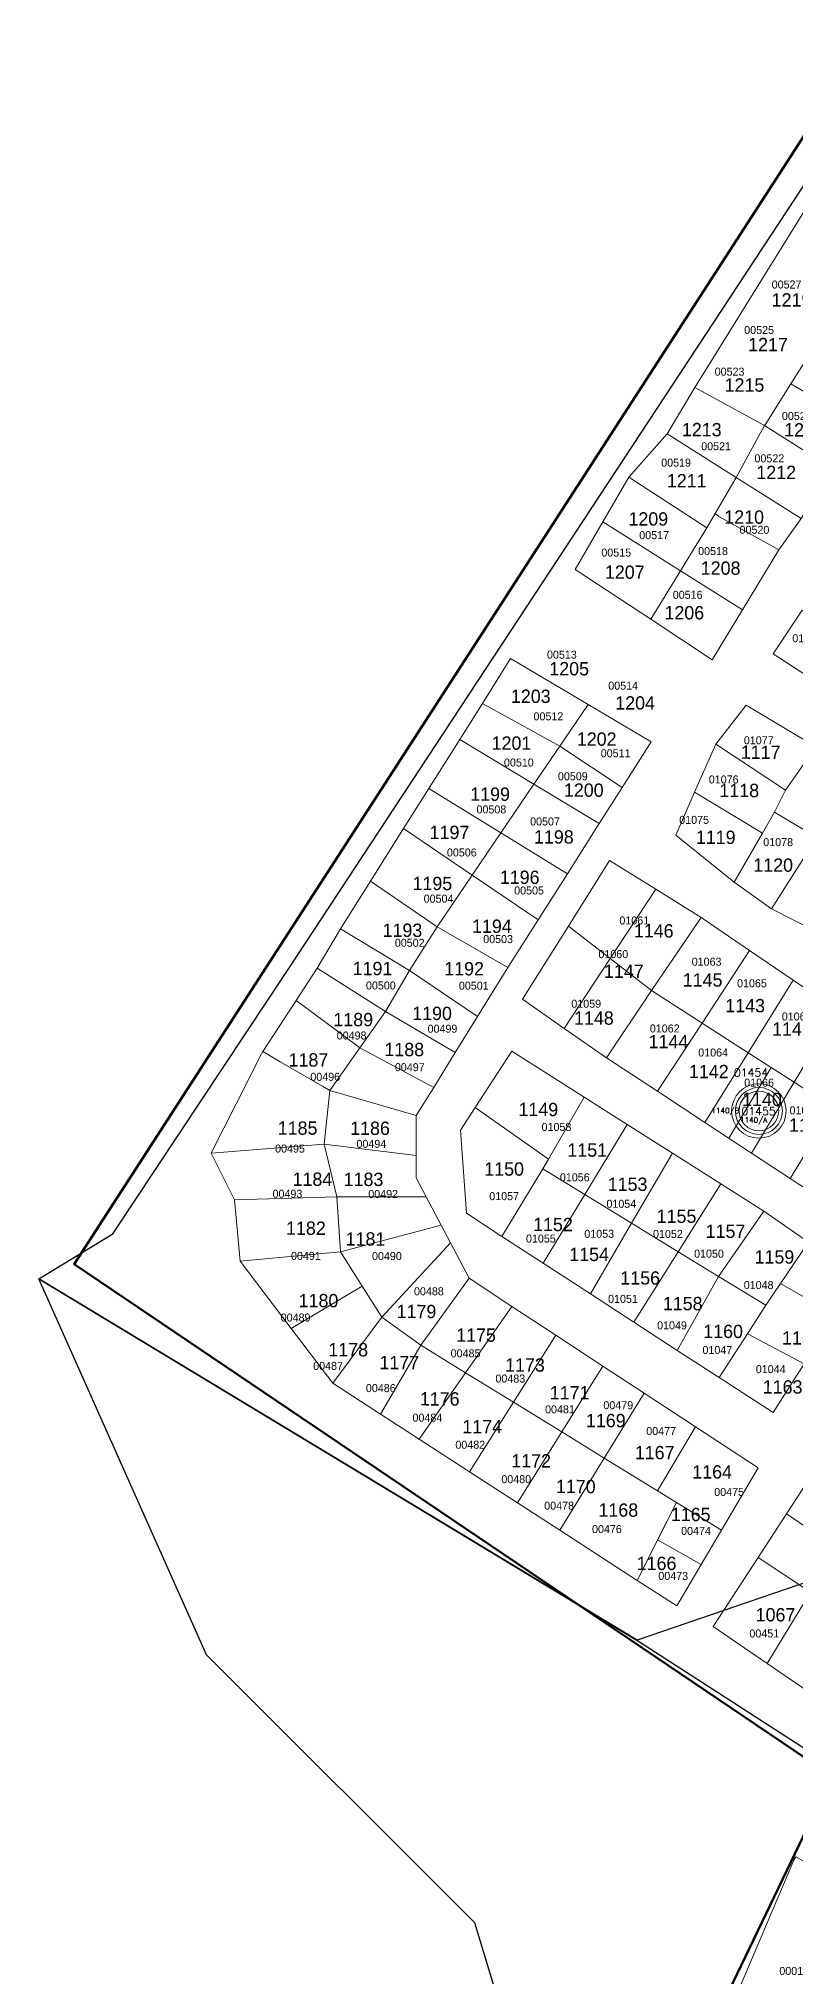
# Model space of a CAD drawing. Header units: metres. Extents: x 245225 to 248406, y 1633796 to 1637634.
# Drawn here: x 245338.4 to 245480.1, y 1635321.5 to 1635684.7 of the extents above; entities that cross this region are included whole.
import ezdxf
from ezdxf.enums import TextEntityAlignment as Align

# ---------------------------------------------------------------- set-up
doc = ezdxf.new("R2010")
doc.units = ezdxf.units.M
doc.header["$MEASUREMENT"] = 0
doc.layers.add('dernier_num_parc', color=1, linetype='Continuous', lineweight=13)
for name, color, linetype in [('historique_numero_parcelle', 7, 'Continuous'), ('limites_sections', 7, 'Continuous'), ('numero_lot', 7, 'Continuous')]:
    doc.layers.add(name, color=color, linetype=linetype)
doc.layers.add('Limites_Communes', color=7, linetype='Continuous', lineweight=211, plot=False)
doc.layers.add('LIMITES_PARCELLES', color=7, linetype='Continuous', lineweight=0, true_color=0xffffff)
doc.styles.add('Style-FANCY', font='FANCY.shx')
doc.styles.add('Style-WORKING', font='WORKING.shx')

msp = doc.modelspace()

# ---------------------------------------------------------------- linework, layer by layer
at = {"layer": 'dernier_num_parc', "color": 1, "linetype": 'Continuous', "lineweight": 0}
for radius in [5.106555, 4.398778, 3.70889]:
    msp.add_circle((245473.285706, 1635483.714959), radius, dxfattribs=at)
at = {"layer": 'historique_numero_parcelle', "color": 1, "linetype": 'Continuous', "lineweight": 0}
msp.add_3dface([(245471.288, 1635494.619), (245479.878, 1635489.083), (245471.894, 1635475.811), (245463.187, 1635481.537)], dxfattribs=at)
at = {"layer": 'Limites_Communes', "color": 210, "lineweight": 80, "flags": 128}
msp.add_lwpolyline([(245439, 1635259), (245487, 1635359), (245345, 1635455), (245489.4667, 1635678.4528), (245540.7488, 1635754.6955), (245560.157, 1635785.0346), (245579.7076, 1635815.5853), (245606.352, 1635857.2211), (245607.8895, 1635859.6236), (245640.6509, 1635910.8181), (245678.9051, 1635970.5959), (245682.2558, 1635976.6478), (245696.3435, 1636002.0922), (245697.0172, 1636003.3091), (245706.0131, 1636029.7675), (245716.4917, 1636050.1259), (245721.3084, 1636059.484), (245729.3686, 1636075.1438), (245743.0548, 1636101.7343), (245738.5532, 1636159.0156), (245738.0176, 1636162.7443), (245735.1907, 1636182.4264), (245737.0861, 1636220.9674)], dxfattribs=at)
at = {"layer": 'limites_parcelles'}
for p, q in [((245463.187, 1635481.537), (245471.288, 1635494.619)), ((245471.288, 1635494.619), (245479.878, 1635489.083)), ((245479.878, 1635489.083), (245471.894, 1635475.811)), ((245471.894, 1635475.811), (245463.187, 1635481.537))]:
    msp.add_line(p, q, dxfattribs=at)
at = {"layer": 'limites_parcelles', "color": 7, "linetype": 'Continuous', "lineweight": 0}
msp.add_line((245475.58909, 1635491.847075), (245467.629422, 1635478.615522), dxfattribs=at)
at = {"layer": 'limites_parcelles', "flags": 128}
for points in [[(245507.786, 1635663.098), (245495.172, 1635644.472), (245489.616, 1635636.402), (245479.244, 1635620.025), (245474.431, 1635612.35), (245474.227, 1635612.286), (245461.253, 1635619.363), (245493.763, 1635671.697), (245507.786, 1635663.098)], [(245474.227, 1635612.286), (245474.35, 1635612.219), (245469.033, 1635602.46), (245456.093, 1635610.632), (245461.253, 1635619.363), (245474.227, 1635612.286)], [(245491.68, 1635612.749), (245486.811, 1635604.368), (245483.917, 1635606.191), (245474.35, 1635612.219), (245474.431, 1635612.35), (245479.244, 1635620.025), (245491.68, 1635612.749)], [(245486.811, 1635604.368), (245481.229, 1635594.757), (245469.033, 1635602.46), (245474.35, 1635612.219), (245483.917, 1635606.191), (245486.811, 1635604.368)], [(245463.502, 1635593.037), (245461.015, 1635588.965), (245458.592, 1635584.996), (245444.061, 1635594.136), (245448.95, 1635602.562), (245463.502, 1635593.037)], [(245465.751, 1635595.154), (245465.069, 1635595.708), (245469.033, 1635602.46), (245481.229, 1635594.757), (245476.995, 1635588.936), (245465.751, 1635595.154)], [(245476.995, 1635588.936), (245470.216, 1635577.684), (245458.592, 1635584.996), (245461.015, 1635588.965), (245463.502, 1635593.037), (245465.069, 1635595.708), (245465.751, 1635595.154), (245476.995, 1635588.936)], [(245493.664, 1635569.563), (245491.338, 1635565.479), (245488.802, 1635561.026), (245475.964, 1635569.41), (245481.419, 1635577.573), (245493.664, 1635569.563)], [(245473.929, 1635535.777), (245461.249, 1635543.502), (245465.195, 1635552.503), (245478.249, 1635543.885), (245476.202, 1635539.723), (245473.929, 1635535.777)], [(245491.367, 1635547.766), (245484.135, 1635534.963), (245476.202, 1635539.723), (245478.249, 1635543.885), (245483.98, 1635551.974), (245491.367, 1635547.766)], [(245484.135, 1635534.963), (245475.672, 1635521.599), (245468.661, 1635526.627), (245473.929, 1635535.777), (245476.202, 1635539.723), (245484.135, 1635534.963)], [(245403.362, 1635502.391), (245398.532, 1635495.544), (245397.956, 1635495.974), (245387.802, 1635503.553), (245386.604, 1635504.448), (245390.529, 1635510.461), (245403.362, 1635502.391)], [(245398.532, 1635495.544), (245392.911, 1635487.574), (245391.546, 1635488.364), (245383.618, 1635492.952), (245380.338, 1635494.851), (245386.604, 1635504.448), (245387.802, 1635503.553), (245397.956, 1635495.974), (245398.532, 1635495.544)], [(245392.911, 1635487.574), (245391.852, 1635477.52), (245370.686, 1635475.8), (245380.078, 1635494.453), (245380.338, 1635494.851), (245383.618, 1635492.952), (245391.546, 1635488.364), (245392.911, 1635487.574)], [(245448.619, 1635481.178), (245440.677, 1635468.037), (245432.794, 1635472.871), (245433.841, 1635474.693), (245440.524, 1635486.315), (245448.619, 1635481.178)], [(245433.841, 1635474.693), (245432.794, 1635472.871), (245425.158, 1635460.209), (245418.522, 1635464.529), (245417.358, 1635480.086), (245420.148, 1635484.378), (245433.841, 1635474.693)], [(245496.823, 1635478.163), (245494.094, 1635474.277), (245487.817, 1635465.339), (245479.169, 1635471.026), (245487.265, 1635484.322), (245496.823, 1635478.163)], [(245410.977, 1635467.627), (245394.234, 1635467.598), (245391.852, 1635477.52), (245409.099, 1635475.343), (245409.099, 1635471.203), (245410.977, 1635467.627)], [(245482.548, 1635459.138), (245477.343, 1635451.358), (245474.614, 1635447.278), (245465.724, 1635452.675), (245474.191, 1635464.952), (245482.548, 1635459.138)], [(245415.508, 1635459.003), (245402.647, 1635445.055), (245398.942, 1635450.898), (245394.895, 1635457.279), (245413.78, 1635462.292), (245415.508, 1635459.003)], [(245474.614, 1635447.278), (245471.152, 1635441.938), (245465.83, 1635433.731), (245457.985, 1635438.838), (245465.724, 1635452.675), (245474.614, 1635447.278)], [(245481.764, 1635436.287), (245471.152, 1635441.938), (245474.614, 1635447.278), (245477.343, 1635451.358), (245487.584, 1635445.464), (245481.764, 1635436.287)], [(245466.265, 1635405.138), (245457.818, 1635410.34), (245454.271, 1635412.524), (245461.379, 1635424.519), (245473.132, 1635416.798), (245466.265, 1635405.138)], [(245454.271, 1635412.524), (245457.818, 1635410.34), (245450.503, 1635395.709), (245435.991, 1635405.109), (245444.32, 1635418.651), (245454.271, 1635412.524)], [(245491.341, 1635399.498), (245486.023, 1635391.476), (245482.969, 1635393.502), (245473.135, 1635400.029), (245478.433, 1635408.169), (245491.341, 1635399.498)], [(245486.023, 1635391.476), (245490.88, 1635388.253), (245482.721, 1635374.733), (245474.836, 1635380.124), (245482.969, 1635393.502), (245486.023, 1635391.476)], [(245488.788, 1635339.18), (245488.845, 1635333.461), (245488.908, 1635327.23), (245489.007, 1635317.384), (245489.105, 1635307.642), (245478.899, 1635312.089), (245468.518, 1635316.613), (245479.814, 1635343.248), (245480.225, 1635343.892), (245488.788, 1635339.18)]]:
    msp.add_lwpolyline(points, close=True, dxfattribs=at)
at = {"layer": 'limites_parcelles'}
for points in [[(245501.787, 1635628.994), (245491.68, 1635612.749), (245479.244, 1635620.025), (245489.616, 1635636.402)], [(245469.033, 1635602.46), (245463.502, 1635593.037), (245448.95, 1635602.562), (245456.093, 1635610.632)], [(245458.592, 1635584.996), (245453.038, 1635575.901), (245438.895, 1635585.232), (245444.061, 1635594.136)], [(245470.216, 1635577.684), (245464.56, 1635568.299), (245453.038, 1635575.901), (245458.592, 1635584.996)], [(245441.276, 1635559.94), (245435.972, 1635552.117), (245421.485, 1635560.126), (245426.777, 1635568.537)], [(245435.972, 1635552.117), (245431.136, 1635544.985), (245417.239, 1635553.379), (245421.485, 1635560.126)], [(245447.677, 1635544.372), (245435.972, 1635552.117), (245441.276, 1635559.94), (245453.103, 1635552.926)], [(245483.98, 1635551.974), (245478.249, 1635543.885), (245465.195, 1635552.503), (245470.893, 1635559.777)], [(245431.136, 1635544.985), (245424.958, 1635535.874), (245411.462, 1635544.198), (245417.239, 1635553.379)], [(245447.677, 1635544.372), (245443.376, 1635537.592), (245431.136, 1635544.985), (245435.972, 1635552.117)], [(245424.958, 1635535.874), (245419.585, 1635527.949), (245406.736, 1635536.686), (245411.462, 1635544.198)], [(245443.376, 1635537.592), (245437.413, 1635528.192), (245424.958, 1635535.874), (245431.136, 1635544.985)], [(245473.929, 1635535.777), (245468.661, 1635526.627), (245457.718, 1635535.448), (245461.249, 1635543.502)], [(245419.585, 1635527.949), (245413.019, 1635518.266), (245400.529, 1635526.822), (245406.736, 1635536.686)], [(245437.413, 1635528.192), (245431.932, 1635519.553), (245419.585, 1635527.949), (245424.958, 1635535.874)], [(245492.311, 1635529.198), (245484.271, 1635517.234), (245475.672, 1635521.599), (245484.135, 1635534.963)], [(245445.453, 1635512.279), (245437.59, 1635518.374), (245445.294, 1635530.681), (245453.999, 1635525.266)], [(245413.019, 1635518.266), (245407.86, 1635510.064), (245394.895, 1635517.869), (245400.529, 1635526.822)], [(245431.932, 1635519.553), (245426.248, 1635510.593), (245413.019, 1635518.266), (245419.585, 1635527.949)], [(245453.195, 1635506.278), (245445.453, 1635512.279), (245453.999, 1635525.266), (245462.443, 1635520.012)], [(245407.86, 1635510.064), (245403.362, 1635502.391), (245390.529, 1635510.461), (245394.895, 1635517.869)], [(245420.572, 1635501.409), (245407.86, 1635510.064), (245413.019, 1635518.266), (245426.248, 1635510.593)], [(245445.453, 1635512.279), (245436.835, 1635499.181), (245428.996, 1635504.646), (245437.59, 1635518.374)], [(245471.543, 1635513.817), (245462.634, 1635500.195), (245453.195, 1635506.278), (245462.443, 1635520.012)], [(245479.726, 1635508.246), (245471.288, 1635494.619), (245462.634, 1635500.195), (245471.543, 1635513.817)], [(245416.416, 1635494.684), (245403.362, 1635502.391), (245407.86, 1635510.064), (245420.572, 1635501.409)], [(245453.195, 1635506.278), (245444.716, 1635493.686), (245436.835, 1635499.181), (245445.453, 1635512.279)], [(245462.634, 1635500.195), (245454.268, 1635487.403), (245444.716, 1635493.686), (245453.195, 1635506.278)], [(245488.013, 1635502.604), (245479.878, 1635489.083), (245471.288, 1635494.619), (245479.726, 1635508.246)], [(245495.354, 1635497.606), (245487.265, 1635484.322), (245479.878, 1635489.083), (245488.013, 1635502.604)], [(245412.37, 1635488.137), (245398.532, 1635495.544), (245403.362, 1635502.391), (245416.416, 1635494.684)], [(245471.288, 1635494.619), (245463.187, 1635481.537), (245454.268, 1635487.403), (245462.634, 1635500.195)], [(245409.099, 1635482.844), (245392.911, 1635487.574), (245398.532, 1635495.544), (245412.37, 1635488.137)], [(245440.524, 1635486.315), (245433.841, 1635474.693), (245420.148, 1635484.378), (245426.989, 1635494.903)], [(245487.265, 1635484.322), (245479.169, 1635471.026), (245471.894, 1635475.811), (245479.878, 1635489.083)], [(245409.099, 1635475.343), (245391.852, 1635477.52), (245392.911, 1635487.574), (245409.099, 1635482.844)], [(245457.085, 1635475.806), (245449.43, 1635462.668), (245440.677, 1635468.037), (245448.619, 1635481.178)], [(245394.234, 1635467.598), (245375.051, 1635467.069), (245370.686, 1635475.8), (245391.852, 1635477.52)], [(245466.185, 1635470.032), (245458.167, 1635457.31), (245449.43, 1635462.668), (245457.085, 1635475.806)], [(245440.677, 1635468.037), (245432.9, 1635455.169), (245425.158, 1635460.209), (245432.794, 1635472.871)], [(245465.724, 1635452.675), (245458.167, 1635457.31), (245466.185, 1635470.032), (245474.191, 1635464.952)], [(245394.895, 1635457.279), (245376.11, 1635455.559), (245375.051, 1635467.069), (245394.234, 1635467.598)], [(245413.78, 1635462.292), (245394.895, 1635457.279), (245394.234, 1635467.598), (245410.977, 1635467.627)], [(245449.43, 1635462.668), (245441.717, 1635449.429), (245432.9, 1635455.169), (245440.677, 1635468.037)], [(245458.167, 1635457.31), (245449.859, 1635444.128), (245441.717, 1635449.429), (245449.43, 1635462.668)], [(245402.647, 1635445.055), (245415.508, 1635459.003), (245418.999, 1635452.358), (245409.95, 1635439.817)], [(245487.584, 1635445.464), (245477.343, 1635451.358), (245482.548, 1635459.138), (245492.496, 1635453.211)], [(245398.942, 1635450.898), (245385.654, 1635442.955), (245376.11, 1635455.559), (245394.895, 1635457.279)], [(245465.724, 1635452.675), (245457.985, 1635438.838), (245449.859, 1635444.128), (245458.167, 1635457.31)], [(245427.028, 1635447.084), (245418.347, 1635434.645), (245409.95, 1635439.817), (245418.999, 1635452.358)], [(245385.654, 1635442.955), (245398.942, 1635450.898), (245402.647, 1635445.055), (245393.44, 1635432.673)], [(245409.95, 1635439.817), (245402.424, 1635426.853), (245393.44, 1635432.673), (245402.647, 1635445.055)], [(245435.271, 1635441.669), (245427.343, 1635429.106), (245418.347, 1635434.645), (245427.028, 1635447.084)], [(245444.075, 1635435.886), (245436.37, 1635423.547), (245427.343, 1635429.106), (245435.271, 1635441.669)], [(245481.764, 1635436.287), (245475.986, 1635427.176), (245465.83, 1635433.731), (245471.152, 1635441.938)], [(245418.347, 1635434.645), (245409.645, 1635422.175), (245402.424, 1635426.853), (245409.95, 1635439.817)], [(245427.343, 1635429.106), (245419.102, 1635416.049), (245409.645, 1635422.175), (245418.347, 1635434.645)], [(245451.8, 1635430.811), (245444.32, 1635418.651), (245436.37, 1635423.547), (245444.075, 1635435.886)], [(245461.379, 1635424.519), (245454.271, 1635412.524), (245444.32, 1635418.651), (245451.8, 1635430.811)], [(245436.37, 1635423.547), (245428.062, 1635410.245), (245419.102, 1635416.049), (245427.343, 1635429.106)], [(245444.32, 1635418.651), (245435.991, 1635405.109), (245428.062, 1635410.245), (245436.37, 1635423.547)], [(245497.078, 1635408.151), (245491.341, 1635399.498), (245478.433, 1635408.169), (245484.048, 1635416.794)], [(245462.463, 1635398.681), (245454.313, 1635403.33), (245457.818, 1635410.34), (245466.265, 1635405.138)], [(245462.463, 1635398.681), (245457.892, 1635390.922), (245450.503, 1635395.709), (245454.313, 1635403.33)], [(245482.969, 1635393.502), (245474.836, 1635380.124), (245464.692, 1635387.059), (245473.135, 1635400.029)]]:
    msp.add_3dface(points, dxfattribs=at)
at = {"layer": 'limites_sections', "flags": 128}
msp.add_lwpolyline([(245757.2987, 1635487.3796), (245709.8511, 1635473.3519), (245450.457919, 1635384.496715), (245338.384, 1635452.238), (245352.23, 1635460.654), (245385.352, 1635510.608), (245506.207, 1635694.504), (245674.383, 1635951.917), (245691.302, 1635996.202), (245705.298, 1636002.476), (245715.487, 1635996.523), (245917.985, 1635864.385)], dxfattribs=at)
msp.add_lwpolyline([(245739.8559, 1635105.3481), (245440.9057, 1635006.6276), (245433.771605, 1635004.518432), (245446.895, 1635117.771), (245422.716, 1635152.914), (245437.268, 1635274.622), (245420.07, 1635331.508), (245369.799, 1635381.779), (245338.384, 1635452.238), (245450.924, 1635384.215), (245811.683, 1635151.209), (245837.018023, 1635153.87566), (245846.0283, 1635139.7348), (245836.9689, 1635133.7145), (245829.3047, 1635128.6213), (245827.8612, 1635127.6621), (245821.098, 1635123.1677), (245808.4783, 1635120.3997), (245764.3632, 1635110.7235), (245739.8559, 1635105.3481)], close=True, dxfattribs=at)

# ---------------------------------------------------------------- texts
at = {"layer": 'historique_numero_parcelle', "style": 'Style-FANCY'}
for s, p in [('00527', (245478.471959, 1635638.65661)), ('00525', (245473.328249, 1635630.126465)), ('00523', (245467.791206, 1635622.319229)), ('00524', (245480.385918, 1635614.011289)), ('00521', (245465.262793, 1635608.329607)), ('00519', (245457.76668, 1635605.257908)), ('00522', (245475.24271, 1635606.07198)), ('00520', (245472.452765, 1635592.673386)), ('00517', (245453.662283, 1635591.665349)), ('00515', (245446.559716, 1635588.396741)), ('00518', (245464.691428, 1635588.683874)), ('00516', (245459.942474, 1635580.480818)), ('01091', (245482.330635, 1635572.341678)), ('00513', (245436.374509, 1635569.263208)), ('00514', (245447.857986, 1635563.45384)), ('00512', (245433.851811, 1635557.704003)), ('01077', (245473.254539, 1635553.210007)), ('00510', (245428.313797, 1635549.042767)), ('00511', (245446.448742, 1635550.775474)), ('00509', (245438.423957, 1635546.456838)), ('01076', (245466.684562, 1635545.865158)), ('00508', (245423.168584, 1635540.250047)), ('01075', (245461.149053, 1635538.28892)), ('00507', (245433.215399, 1635537.992842)), ('00506', (245417.631935, 1635532.17981)), ('01078', (245476.889451, 1635534.112563)), ('00505', (245430.228516, 1635525.054705)), ('00504', (245413.275781, 1635523.517009)), ('01061', (245449.939382, 1635519.43433)), ('00502', (245407.869815, 1635515.249306)), ('00503', (245424.42644, 1635515.934078)), ('01060', (245446.015893, 1635513.118796)), ('01063', (245463.48766, 1635511.698449)), ('00500', (245402.46432, 1635507.245767)), ('00501', (245419.873168, 1635507.205146)), ('01065', (245471.985343, 1635507.653816)), ('01059', (245440.9354, 1635503.816502)), ('00499', (245414.008487, 1635499.136252)), ('01062', (245455.640739, 1635499.182534)), ('01067', (245480.362984, 1635501.425455)), ('00498', (245396.990498, 1635497.861545)), ('01064', (245464.71222, 1635494.676739)), ('00497', (245407.881813, 1635491.92238)), ('00496', (245392.045609, 1635490.119942)), ('01068', (245481.817354, 1635483.82805)), ('01058', (245435.364043, 1635480.715305)), ('00495', (245385.444521, 1635476.664149)), ('00494', (245400.688466, 1635477.549115)), ('01056', (245438.791261, 1635471.278367)), ('00493', (245384.96495, 1635468.189233)), ('00492', (245402.899903, 1635468.14782)), ('01057', (245425.562065, 1635467.743904)), ('01054', (245447.517681, 1635466.313367)), ('01055', (245432.441726, 1635459.793998)), ('01053', (245443.365821, 1635460.688775)), ('01052', (245456.241787, 1635460.659044)), ('00491', (245388.419979, 1635456.549802)), ('00490', (245403.596044, 1635456.515182)), ('01050', (245463.935269, 1635456.961269)), ('01048', (245473.234563, 1635451.074944)), ('00488', (245411.463813, 1635449.909997)), ('01051', (245447.820559, 1635448.489034)), ('00489', (245386.488385, 1635444.989654)), ('01049', (245457.007083, 1635443.523395)), ('00485', (245418.334977, 1635438.2801)), ('01047', (245465.503439, 1635438.903764)), ('00487', (245392.577469, 1635435.92457)), ('00483', (245426.716067, 1635433.545735)), ('01044', (245475.497042, 1635435.315842)), ('00486', (245402.454883, 1635431.761751)), ('00484', (245411.178976, 1635426.221755)), ('00481', (245436.015663, 1635427.774823)), ('00479', (245446.938595, 1635428.554026)), ('00477', (245454.975423, 1635423.706456)), ('00482', (245419.215411, 1635421.144021)), ('00480', (245427.822518, 1635414.68413)), ('00475', (245467.7101, 1635412.29202)), ('00478', (245435.85808, 1635409.721562)), ('00476', (245444.815966, 1635405.330866)), ('00474', (245461.499067, 1635404.982506)), ('00473', (245457.23771, 1635396.54416)), ('00451', (245474.290759, 1635385.764332)), ('00016', (245479.902761, 1635322.488195))]:
    msp.add_text(s, height=1.499994, dxfattribs=at).set_placement(p, align=Align.MIDDLE_CENTER)
at = {"layer": 'historique_numero_parcelle', "color": 1, "style": 'Style-FANCY'}
msp.add_text('01066', height=1.499994, dxfattribs=at).set_placement((245473.322326, 1635489.022679), align=Align.MIDDLE_CENTER)
at = {"layer": 'historique_numero_parcelle', "color": 1, "style": 'Style-WORKING'}
msp.add_text('1140', height=2.500002, rotation=359.8677, dxfattribs=at).set_placement((245470.141107, 1635484.654355))
at = {"layer": 'historique_numero_parcelle', "char_height": 1.499994, "attachment_point": 5, "line_spacing_factor": 0.6, "style": 'Style-FANCY'}
for s, insert in [('\\Fsimplex;01454', (245471.81533, 1635490.911508)), ('\\Fsimplex;01455', (245473.228055, 1635483.663702))]:
    msp.add_mtext(s, dxfattribs=dict(at, insert=insert))
at = {"layer": 'numero_lot', "linetype": 'Continuous', "style": 'Style-WORKING'}
for s, p in [('1219', (245475.673185, 1635634.52598)), ('1217', (245471.265835, 1635626.151135)), ('1215', (245466.85933, 1635618.57529)), ('1213', (245458.859993, 1635610.209738)), ('1214', (245478.010941, 1635610.165517)), ('1212', (245472.806515, 1635602.191514)), ('1211', (245456.044872, 1635600.633213)), ('1209', (245448.847298, 1635593.463814)), ('1210', (245466.802172, 1635593.821356)), ('1208', (245462.391058, 1635584.249516)), ('1207', (245444.435261, 1635583.491975)), ('1206', (245455.588715, 1635575.880201)), ('1205', (245434.020432, 1635565.388975)), ('1203', (245426.826467, 1635560.215573)), ('1204', (245446.373649, 1635558.972434)), ('1201', (245423.215194, 1635551.439888)), ('1202', (245439.175996, 1635552.202035)), ('1117', (245469.89238, 1635549.734103)), ('1199', (245419.203079, 1635541.867127)), ('1200', (245436.759877, 1635542.625589)), ('1118', (245465.885797, 1635542.557335)), ('1197', (245411.606504, 1635534.697649)), ('1198', (245431.154609, 1635533.854509)), ('1119', (245461.476526, 1635533.783493)), ('1196', (245424.75311, 1635526.28327)), ('1120', (245472.237511, 1635528.567631)), ('1195', (245408.392387, 1635525.123045)), ('1193', (245402.786119, 1635516.351967)), ('1194', (245419.544919, 1635517.112271)), ('1146', (245449.865994, 1635516.243256)), ('1191', (245397.183541, 1635509.178884)), ('1192', (245414.340495, 1635509.139268)), ('1147', (245444.262492, 1635508.670174)), ('1145', (245459.020765, 1635507.039092)), ('1190', (245408.33615, 1635500.76811)), ('1143', (245466.989681, 1635502.229679)), ('1189', (245393.571423, 1635499.604199)), ('1148', (245438.656226, 1635499.900096)), ('1141', (245475.757516, 1635497.817421)), ('1188', (245403.133492, 1635493.993105)), ('1144', (245452.611045, 1635495.474862)), ('1187', (245385.174928, 1635492.037567)), ('1142', (245460.17812, 1635489.868374)), ('1149', (245428.243609, 1635482.755094)), ('1185', (245383.150433, 1635479.266208)), ('1186', (245396.715397, 1635479.234885)), ('1138', (245478.907021, 1635479.843101)), ('1151', (245437.402068, 1635475.147926)), ('1150', (245421.833813, 1635471.590865)), ('1184', (245385.9213, 1635469.677784)), ('1183', (245395.496275, 1635469.655675)), ('1153', (245444.968298, 1635468.742438)), ('1182', (245384.703099, 1635460.497573)), ('1152', (245430.986818, 1635461.188702)), ('1155', (245454.131444, 1635462.732264)), ('1181', (245395.869461, 1635458.475783)), ('1157', (245463.300968, 1635459.917083)), ('1154', (245437.755895, 1635455.584057)), ('1159', (245472.466879, 1635455.103906)), ('1156', (245447.321728, 1635451.169957)), ('1180', (245387.065747, 1635446.917081)), ('1158', (245455.289644, 1635446.360546)), ('1179', (245405.414089, 1635444.878708)), ('1175', (245416.574918, 1635440.460925)), ('1160', (245462.858637, 1635441.152055)), ('1162', (245477.617834, 1635439.920971)), ('1178', (245392.630528, 1635437.721207)), ('1177', (245402.19997, 1635435.303104)), ('1173', (245425.738986, 1635434.84975)), ('1176', (245409.765278, 1635428.498617)), ('1171', (245434.10598, 1635429.640416)), ('1163', (245474.00664, 1635430.746285)), ('1169', (245440.875975, 1635424.43377)), ('1174', (245417.732273, 1635423.290207)), ('1172', (245426.894496, 1635416.880034)), ('1167', (245450.039122, 1635418.423595)), ('1164', (245460.802797, 1635414.805731)), ('1170', (245435.261411, 1635412.069701)), ('1168', (245443.231248, 1635407.659286)), ('1165', (245456.794369, 1635406.829966)), ('1166', (245450.390182, 1635397.661729)), ('1067', (245472.671995, 1635388.027253))]:
    msp.add_text(s, height=2.500002, rotation=359.8677, dxfattribs=at).set_placement(p)
at = {"layer": 'numero_lot', "linetype": 'Continuous', "char_height": 1, "attachment_point": 7, "rotation": 359.86770388, "line_spacing_factor": 0.6, "style": 'Style-WORKING'}
for s, insert in [('\\Fsimplex;1140/B', (245464.372359, 1635482.975881)), ('\\Fsimplex;1140/A', (245469.727867, 1635481.195351))]:
    msp.add_mtext(s, dxfattribs=dict(at, insert=insert))

doc.saveas('drawing.dxf')
